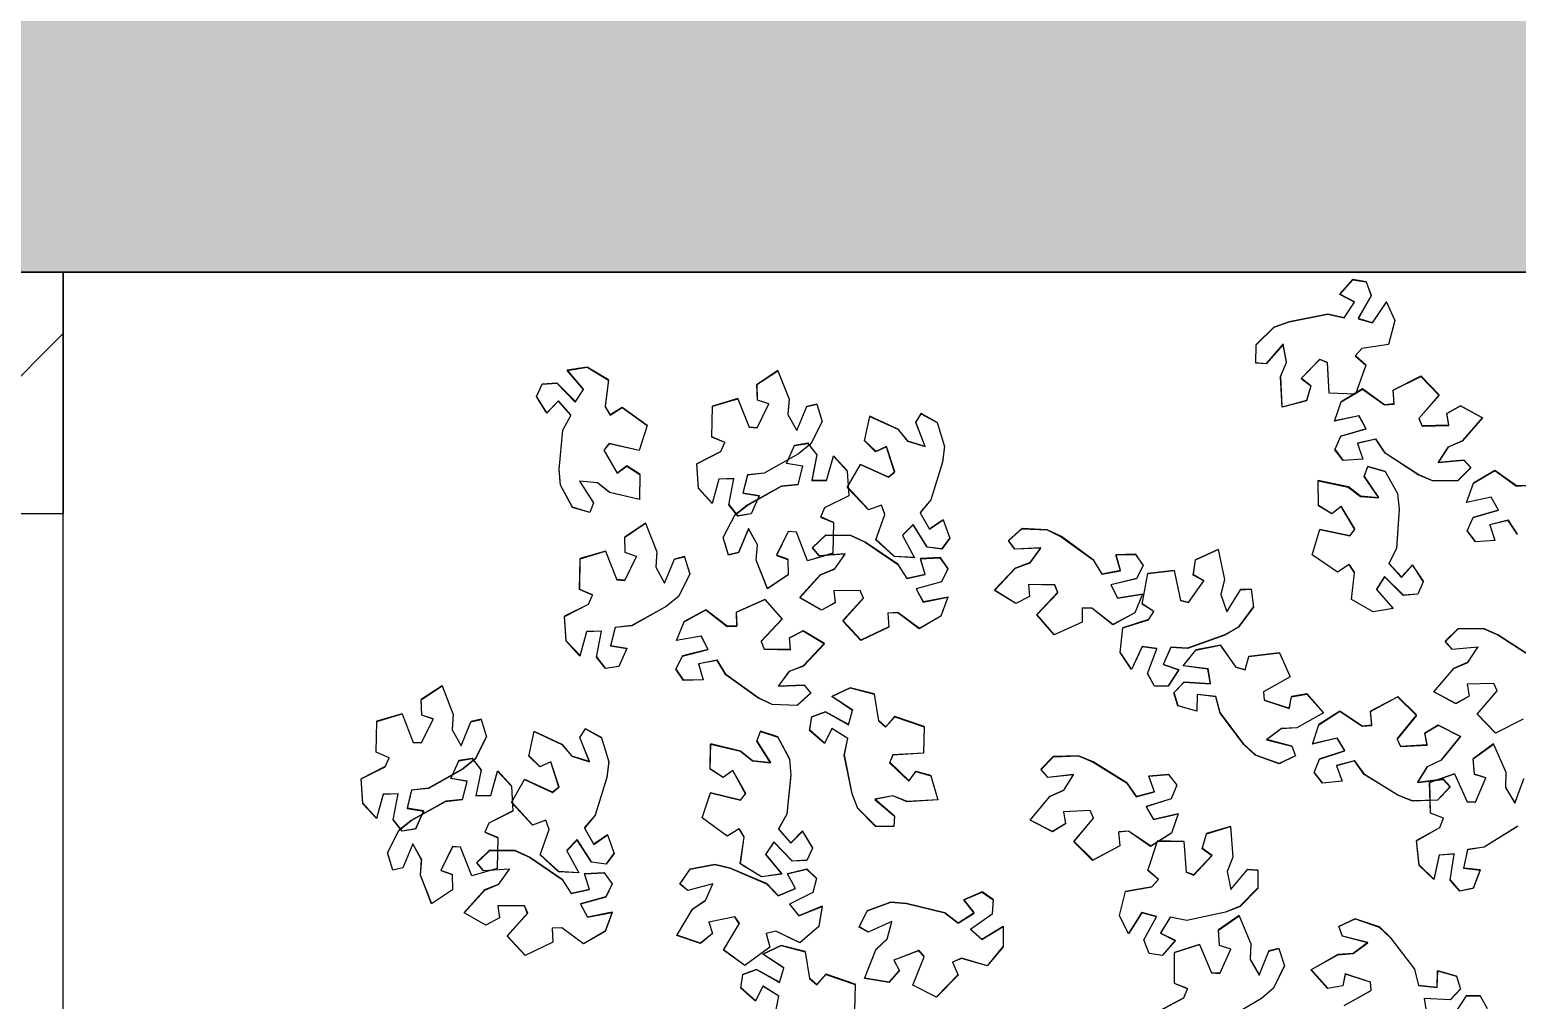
# Model space of a CAD drawing. Header units: centimetres. Extents: x -3096 to 17897, y -3131 to 15798.
# Drawn here: x 12919.2 to 13103.7, y 4428 to 4548.4 of the extents above; entities that cross this region are included whole.
import ezdxf

# ---------------------------------------------------------------- set-up
doc = ezdxf.new("R2010")
doc.units = ezdxf.units.CM
doc.layers.add('A-ANNO SYMB', color=3, linetype='Continuous', lineweight=13)
doc.layers.add('alberi', color=74, linetype='Continuous')

msp = doc.modelspace()

# ---------------------------------------------------------------- hatches: boundary and pattern name
at = {"transparency": 33554508}
h = msp.add_hatch(dxfattribs=at)
h.set_pattern_fill('GOST_WOOD', color=256, scale=2.9)
h.set_pattern_definition([(90, (10118.907, 0), (17.4, -1e-15), [29, -5.8]), (90, (10124.707, -5.8), (17.4, -1e-15), [17.4, -4.35, 8.7, -4.35]), (90, (10130.507, -14.5), (17.4, -1e-15), [29, -5.8])])
h.paths.add_polyline_path([(12123.33, 4578.3), (12123.33, 4518.3), (12561.21, 4518.3), (12561.21, 4578.3)])
h.paths.add_polyline_path([(12561.21, 4578.3), (12561.21, 4518.3), (12973.33, 4518.3), (13023.33, 4518.3), (13123.33, 4518.3), (13273.33, 4518.3), (13353.33, 4518.3), (13353.33, 4578.3)])
h.paths.add_polyline_path([(13603.41, 4518.3), (13603.41, 4578.3), (13453.33, 4578.3), (13453.33, 4518.3)])
h.paths.add_polyline_path([(14123.33, 4518.3), (14123.33, 4578.3), (13603.41, 4578.3), (13603.41, 4518.3)])
h = msp.add_hatch(dxfattribs=at)
h.set_pattern_fill('ANSI31', color=256, scale=5)
h.set_pattern_definition([(45, (10118.907, 0), (-11.22532, 11.22532), [])])
h.paths.add_polyline_path([(12923.33, 4518.3), (12893.33, 4518.3), (12893.33, 4488.3), (12923.33, 4488.3)])
h.paths.add_polyline_path([(12923.33, 4143.3), (12893.33, 4143.3), (12893.33, 4113.3), (12923.33, 4113.3)])
h.paths.add_polyline_path([(13303.33, 4143.3), (13273.33, 4143.3), (13273.33, 4113.3), (13303.33, 4113.3)])

# ---------------------------------------------------------------- linework, layer by layer
for p, q in [((12123.33, 4518.3), (14123.33, 4518.3)), ((12973.33, 4518.3), (12473.33, 4518.3)), ((13123.33, 4518.3), (12623.33, 4518.3)), ((13023.33, 4518.3), (12923.33, 4518.3)), ((12923.33, 4518.3), (12923.33, 4488.3)), ((13123.33, 4518.3), (13023.33, 4518.3)), ((12923.33, 4488.3), (12893.33, 4488.3))]:
    msp.add_line(p, q)
msp.add_lwpolyline([(13273.33, 4143.3), (13273.33, 4143.3), (12923.33, 4143.3), (12923.33, 4518.3)])
at = {"layer": 'A-ANNO SYMB'}
for points in [[(13071.32, 4509.32), (13073.55, 4511.51), (13075.39, 4512.19), (13080.19, 4513.12), (13082.23, 4512.67), (13083.49, 4514.63), (13081.67, 4515.59), (13083.3, 4517.4), (13084.96, 4517.12), (13085.59, 4515.42), (13085.59, 4515.42), (13083.97, 4512.57), (13085.74, 4512.05), (13087.48, 4514.63), (13088.52, 4512.34), (13087.73, 4509.36), (13084.43, 4508.87), (13083.61, 4507.97), (13084.91, 4506.81), (13084.91, 4506.81), (13083.63, 4503.2), (13080.36, 4503.31), (13080.16, 4507.12), (13079.21, 4507.51), (13076.91, 4505.15), (13078.09, 4504.25), (13077.54, 4502.41), (13074.54, 4501.59), (13074.35, 4505.39), (13075.08, 4507.15), (13074.67, 4509.39), (13072.56, 4506.95), (13071.28, 4507.07)], [(12986.5, 4489.18), (12985.02, 4491.92), (12984.86, 4493.88), (12985.3, 4498.74), (12986.29, 4500.59), (12984.75, 4502.33), (12983.33, 4500.85), (12982.04, 4502.91), (12982.76, 4504.44), (12984.57, 4504.56), (12984.57, 4504.56), (12986.86, 4502.23), (12987.85, 4503.79), (12985.84, 4506.17), (12988.33, 4506.54), (12990.98, 4504.96), (12990.55, 4501.65), (12991.19, 4500.62), (12992.66, 4501.55), (12992.66, 4501.55), (12995.78, 4499.33), (12994.77, 4496.21), (12991.05, 4497.06), (12990.42, 4496.26), (12992.05, 4493.4), (12993.24, 4494.29), (12994.86, 4493.26), (12994.83, 4490.15), (12991.12, 4491), (12989.62, 4492.19), (12987.36, 4492.41), (12989.12, 4489.71), (12988.66, 4488.51)], [(13017.48, 4499.81), (13016.06, 4497.03), (13014.54, 4495.8), (13010.28, 4493.4), (13008.2, 4493.18), (13007.63, 4490.92), (13009.66, 4490.59), (13008.68, 4488.36), (13007.02, 4488.09), (13005.89, 4489.51), (13005.89, 4489.51), (13006.52, 4492.72), (13004.67, 4492.66), (13003.84, 4489.65), (13002.13, 4491.49), (13001.93, 4494.57), (13004.91, 4496.09), (13005.4, 4497.2), (13003.8, 4497.89), (13003.8, 4497.89), (13003.87, 4501.72), (13007.01, 4502.64), (13008.4, 4499.1), (13009.43, 4499.03), (13010.86, 4501.99), (13009.46, 4502.47), (13009.39, 4504.39), (13011.97, 4506.13), (13013.37, 4502.58), (13013.23, 4500.68), (13014.33, 4498.69), (13015.56, 4501.67), (13016.81, 4501.96)], [(13096.32, 4492.46), (13093.2, 4492.44), (13091.4, 4493.22), (13087.31, 4495.9), (13086.15, 4497.63), (13083.88, 4497.1), (13084.52, 4495.14), (13082.09, 4494.98), (13081.09, 4496.33), (13081.83, 4497.99), (13081.83, 4497.99), (13084.96, 4498.91), (13084.06, 4500.52), (13081.01, 4499.87), (13081.85, 4502.24), (13084.49, 4503.84), (13087.21, 4501.89), (13088.42, 4501.98), (13088.29, 4503.71), (13088.29, 4503.71), (13091.72, 4505.42), (13093.99, 4503.06), (13091.5, 4500.19), (13091.9, 4499.25), (13095.2, 4499.34), (13094.97, 4500.81), (13096.65, 4501.76), (13099.38, 4500.27), (13096.88, 4497.4), (13095.12, 4496.63), (13093.87, 4494.74), (13097.07, 4495.03), (13097.92, 4494.05)], [(13031.75, 4499.7), (13032.64, 4496.71), (13032.4, 4494.76), (13030.98, 4490.09), (13029.64, 4488.48), (13030.79, 4486.46), (13032.48, 4487.62), (13033.32, 4485.34), (13032.31, 4484), (13030.51, 4484.24), (13030.51, 4484.24), (13028.74, 4486.99), (13027.45, 4485.67), (13028.93, 4482.93), (13026.42, 4483.07), (13024.15, 4485.15), (13025.25, 4488.31), (13024.83, 4489.45), (13023.2, 4488.84), (13023.2, 4488.84), (13020.6, 4491.65), (13022.22, 4494.49), (13025.68, 4492.9), (13026.47, 4493.56), (13025.46, 4496.69), (13024.11, 4496.07), (13022.73, 4497.41), (13023.4, 4500.45), (13026.85, 4498.85), (13028.08, 4497.38), (13030.25, 4496.71), (13029.07, 4499.71), (13029.77, 4500.79)], [(13005.2, 4485.41), (13006.63, 4488.18), (13008.16, 4489.41), (13012.43, 4491.79), (13014.5, 4492.01), (13015.08, 4494.27), (13013.05, 4494.61), (13014.04, 4496.84), (13015.7, 4497.1), (13016.83, 4495.67), (13016.83, 4495.67), (13016.18, 4492.47), (13018.03, 4492.52), (13018.87, 4495.52), (13020.58, 4493.67), (13020.76, 4490.6), (13017.78, 4489.09), (13017.29, 4487.98), (13018.88, 4487.29), (13018.88, 4487.29), (13018.8, 4483.46), (13015.66, 4482.54), (13014.28, 4486.09), (13013.26, 4486.16), (13011.81, 4483.21), (13013.21, 4482.72), (13013.27, 4480.8), (13010.68, 4479.08), (13009.3, 4482.62), (13009.44, 4484.53), (13008.35, 4486.52), (13007.11, 4483.55), (13005.86, 4483.26)], [(13087.32, 4493.6), (13088.85, 4490.88), (13089.05, 4488.93), (13088.7, 4484.06), (13087.75, 4482.2), (13089.32, 4480.48), (13090.71, 4481.99), (13092.04, 4479.95), (13091.35, 4478.41), (13089.54, 4478.25), (13089.54, 4478.25), (13087.21, 4480.55), (13086.24, 4478.97), (13088.3, 4476.62), (13085.81, 4476.2), (13083.14, 4477.73), (13083.51, 4481.06), (13082.85, 4482.08), (13081.4, 4481.12), (13081.4, 4481.12), (13078.24, 4483.28), (13079.19, 4486.41), (13082.92, 4485.63), (13083.54, 4486.44), (13081.85, 4489.27), (13080.68, 4488.37), (13079.04, 4489.37), (13079.01, 4492.48), (13082.74, 4491.69), (13084.26, 4490.53), (13086.52, 4490.35), (13084.71, 4493.02), (13085.15, 4494.23)], [(13001.08, 4480.89), (12999.65, 4478.12), (12998.13, 4476.88), (12993.87, 4474.49), (12991.79, 4474.26), (12991.22, 4472), (12993.25, 4471.67), (12992.28, 4469.44), (12990.61, 4469.18), (12989.48, 4470.6), (12989.48, 4470.6), (12990.12, 4473.8), (12988.27, 4473.74), (12987.44, 4470.74), (12985.72, 4472.58), (12985.53, 4475.66), (12988.51, 4477.17), (12988.99, 4478.29), (12987.4, 4478.97), (12987.4, 4478.97), (12987.46, 4482.8), (12990.6, 4483.73), (12992, 4480.19), (12993.02, 4480.12), (12994.46, 4483.08), (12993.05, 4483.56), (12992.99, 4485.48), (12995.57, 4487.21), (12996.96, 4483.67), (12996.83, 4481.76), (12997.92, 4479.77), (12999.15, 4482.75), (13000.41, 4483.05)], [(13017.91, 4485.71), (13021.03, 4485.67), (13022.81, 4484.86), (13026.86, 4482.11), (13027.99, 4480.35), (13030.26, 4480.84), (13029.65, 4482.81), (13032.09, 4482.93), (13033.07, 4481.56), (13032.3, 4479.92), (13032.3, 4479.92), (13029.14, 4479.05), (13030.02, 4477.42), (13033.08, 4478.02), (13032.2, 4475.66), (13029.53, 4474.12), (13026.84, 4476.11), (13025.63, 4476.05), (13025.73, 4474.32), (13025.73, 4474.32), (13022.27, 4472.67), (13020.04, 4475.07), (13022.59, 4477.9), (13022.2, 4478.84), (13018.91, 4478.81), (13019.1, 4477.34), (13017.41, 4476.42), (13014.71, 4477.96), (13017.26, 4480.79), (13019.03, 4481.52), (13020.32, 4483.38), (13017.11, 4483.16), (13016.28, 4484.15)], [(13042.26, 4486.52), (13045.38, 4486.39), (13047.14, 4485.53), (13051.1, 4482.67), (13052.18, 4480.88), (13054.47, 4481.31), (13053.92, 4483.29), (13056.35, 4483.34), (13057.29, 4481.94), (13056.48, 4480.32), (13056.48, 4480.32), (13053.3, 4479.55), (13054.13, 4477.9), (13057.21, 4478.41), (13056.25, 4476.08), (13053.54, 4474.61), (13050.92, 4476.67), (13049.7, 4476.65), (13049.75, 4474.91), (13049.75, 4474.91), (13046.25, 4473.36), (13044.09, 4475.82), (13046.72, 4478.58), (13046.35, 4479.53), (13043.06, 4479.59), (13043.21, 4478.12), (13041.5, 4477.25), (13038.84, 4478.87), (13041.47, 4481.62), (13043.26, 4482.3), (13044.6, 4484.13), (13041.38, 4483.99), (13040.59, 4485.01)], [(13070.98, 4476.8), (13069.11, 4474.3), (13067.4, 4473.34), (13062.8, 4471.68), (13060.72, 4471.81), (13059.78, 4469.68), (13061.72, 4469.01), (13060.39, 4466.98), (13058.7, 4466.99), (13057.83, 4468.58), (13057.83, 4468.58), (13058.99, 4471.64), (13057.15, 4471.89), (13055.84, 4469.06), (13054.45, 4471.16), (13054.77, 4474.23), (13057.96, 4475.23), (13058.63, 4476.24), (13057.17, 4477.19), (13057.17, 4477.19), (13057.87, 4480.95), (13061.12, 4481.34), (13061.91, 4477.62), (13062.9, 4477.37), (13064.81, 4480.06), (13063.51, 4480.77), (13063.76, 4482.67), (13066.6, 4483.95), (13067.38, 4480.22), (13066.93, 4478.36), (13067.68, 4476.22), (13069.39, 4478.95), (13070.68, 4479.03)], [(13014.39, 4464.59), (13011.27, 4464.71), (13009.51, 4465.56), (13005.53, 4468.41), (13004.45, 4470.2), (13002.16, 4469.76), (13002.72, 4467.78), (13000.28, 4467.72), (12999.34, 4469.11), (13000.15, 4470.74), (13000.15, 4470.74), (13003.32, 4471.52), (13002.49, 4473.17), (12999.41, 4472.65), (13000.36, 4474.99), (13003.06, 4476.46), (13005.69, 4474.41), (13006.91, 4474.44), (13006.86, 4476.17), (13006.86, 4476.17), (13010.35, 4477.73), (13012.52, 4475.28), (13009.9, 4472.52), (13010.27, 4471.56), (13013.56, 4471.51), (13013.41, 4472.99), (13015.12, 4473.86), (13017.78, 4472.26), (13015.16, 4469.49), (13013.37, 4468.81), (13012.04, 4466.97), (13015.25, 4467.12), (13016.05, 4466.11)], [(13074.14, 4457.38), (13071.2, 4458.42), (13069.77, 4459.76), (13066.82, 4463.66), (13066.32, 4465.69), (13064.01, 4465.95), (13063.95, 4463.89), (13061.61, 4464.56), (13061.12, 4466.17), (13062.38, 4467.48), (13062.38, 4467.48), (13065.64, 4467.28), (13065.33, 4469.11), (13062.24, 4469.52), (13063.84, 4471.47), (13066.86, 4472.08), (13068.76, 4469.34), (13069.93, 4469), (13070.4, 4470.68), (13070.4, 4470.68), (13074.2, 4471.13), (13075.54, 4468.14), (13072.22, 4466.28), (13072.29, 4465.26), (13075.42, 4464.23), (13075.7, 4465.69), (13077.6, 4466.02), (13079.66, 4463.69), (13076.34, 4461.83), (13074.43, 4461.71), (13072.61, 4460.35), (13075.72, 4459.54), (13076.19, 4458.33)], [(12975.84, 4460.72), (12974.42, 4457.95), (12972.89, 4456.71), (12968.63, 4454.32), (12966.55, 4454.09), (12965.98, 4451.83), (12968.01, 4451.5), (12967.04, 4449.27), (12965.37, 4449), (12964.24, 4450.42), (12964.24, 4450.42), (12964.88, 4453.63), (12963.03, 4453.57), (12962.2, 4450.56), (12960.48, 4452.41), (12960.29, 4455.49), (12963.27, 4457), (12963.75, 4458.11), (12962.16, 4458.8), (12962.16, 4458.8), (12962.22, 4462.63), (12965.36, 4463.56), (12966.76, 4460.01), (12967.78, 4459.94), (12969.22, 4462.91), (12967.82, 4463.39), (12967.75, 4465.31), (12970.33, 4467.04), (12971.72, 4463.5), (12971.59, 4461.59), (12972.68, 4459.6), (12973.92, 4462.58), (12975.17, 4462.87)], [(13024.09, 4449.6), (13021.9, 4451.81), (13021.19, 4453.64), (13020.23, 4458.44), (13020.66, 4460.48), (13018.69, 4461.73), (13017.75, 4459.9), (13015.93, 4461.51), (13016.19, 4463.18), (13017.89, 4463.81), (13017.89, 4463.81), (13020.74, 4462.22), (13021.26, 4464), (13018.65, 4465.71), (13020.94, 4466.78), (13023.92, 4466.01), (13024.44, 4462.71), (13025.35, 4461.9), (13026.5, 4463.21), (13026.5, 4463.21), (13030.12, 4461.96), (13030.03, 4458.69), (13026.23, 4458.45), (13025.85, 4457.51), (13028.22, 4455.22), (13029.11, 4456.41), (13030.96, 4455.88), (13031.81, 4452.89), (13028.01, 4452.66), (13026.23, 4453.38), (13024, 4452.95), (13026.46, 4450.86), (13026.35, 4449.57)], [(13093.82, 4452.84), (13090.7, 4452.74), (13088.88, 4453.47), (13084.72, 4456.02), (13083.51, 4457.73), (13081.26, 4457.13), (13081.96, 4455.19), (13079.53, 4454.96), (13078.49, 4456.28), (13079.18, 4457.96), (13079.18, 4457.96), (13082.29, 4458.97), (13081.34, 4460.55), (13078.31, 4459.81), (13079.08, 4462.21), (13081.68, 4463.88), (13084.45, 4462.01), (13085.66, 4462.13), (13085.48, 4463.86), (13085.48, 4463.86), (13088.86, 4465.67), (13091.2, 4463.38), (13088.78, 4460.43), (13089.22, 4459.5), (13092.51, 4459.69), (13092.24, 4461.15), (13093.89, 4462.15), (13096.66, 4460.73), (13094.24, 4457.79), (13092.51, 4456.98), (13091.31, 4455.05), (13094.51, 4455.43), (13095.38, 4454.48)], [(12990.1, 4460.61), (12991, 4457.62), (12990.75, 4455.68), (12989.34, 4451), (12987.99, 4449.4), (12989.14, 4447.37), (12990.84, 4448.54), (12991.68, 4446.25), (12990.66, 4444.91), (12988.86, 4445.15), (12988.86, 4445.15), (12987.1, 4447.91), (12985.81, 4446.58), (12987.29, 4443.84), (12984.78, 4443.98), (12982.5, 4446.07), (12983.61, 4449.22), (12983.19, 4450.36), (12981.56, 4449.76), (12981.56, 4449.76), (12978.96, 4452.56), (12980.58, 4455.41), (12984.04, 4453.82), (12984.83, 4454.47), (12983.81, 4457.6), (12982.47, 4456.98), (12981.09, 4458.32), (12981.75, 4461.36), (12985.21, 4459.76), (12986.44, 4458.3), (12988.6, 4457.62), (12987.43, 4460.62), (12988.13, 4461.7)], [(13011.99, 4460.69), (13013.44, 4457.93), (13013.57, 4455.97), (13013.08, 4451.11), (13012.07, 4449.28), (13013.59, 4447.51), (13015.03, 4448.98), (13016.3, 4446.9), (13015.56, 4445.39), (13013.75, 4445.28), (13013.75, 4445.28), (13011.49, 4447.64), (13010.47, 4446.1), (13012.45, 4443.69), (13009.96, 4443.35), (13007.33, 4444.96), (13007.8, 4448.26), (13007.17, 4449.3), (13005.69, 4448.39), (13005.69, 4448.39), (13002.6, 4450.65), (13003.64, 4453.75), (13007.35, 4452.86), (13007.99, 4453.65), (13006.39, 4456.53), (13005.19, 4455.66), (13003.58, 4456.71), (13003.65, 4459.82), (13007.35, 4458.92), (13008.83, 4457.71), (13011.09, 4457.46), (13009.36, 4460.18), (13009.84, 4461.38)], [(12963.55, 4446.33), (12964.99, 4449.1), (12966.51, 4450.33), (12970.78, 4452.71), (12972.86, 4452.93), (12973.44, 4455.18), (12971.41, 4455.52), (12972.39, 4457.75), (12974.06, 4458.01), (12975.18, 4456.59), (12975.18, 4456.59), (12974.54, 4453.38), (12976.39, 4453.43), (12977.23, 4456.44), (12978.94, 4454.59), (12979.12, 4451.51), (12976.14, 4450), (12975.65, 4448.89), (12977.24, 4448.2), (12977.24, 4448.2), (12977.16, 4444.37), (12974.02, 4443.45), (12972.63, 4447), (12971.61, 4447.08), (12970.17, 4444.12), (12971.57, 4443.63), (12971.63, 4441.71), (12969.04, 4439.99), (12967.66, 4443.54), (12967.8, 4445.44), (12966.71, 4447.44), (12965.47, 4444.46), (12964.21, 4444.17)], [(13046.16, 4458.25), (13049.28, 4458.33), (13051.09, 4457.59), (13055.24, 4455), (13056.44, 4453.29), (13058.69, 4453.87), (13058.01, 4455.81), (13060.43, 4456.03), (13061.46, 4454.7), (13060.76, 4453.02), (13060.76, 4453.02), (13057.64, 4452.04), (13058.58, 4450.45), (13061.62, 4451.16), (13060.83, 4448.77), (13058.22, 4447.12), (13055.46, 4449.01), (13054.25, 4448.9), (13054.41, 4447.17), (13054.41, 4447.17), (13051.03, 4445.39), (13048.7, 4447.7), (13051.14, 4450.62), (13050.71, 4451.55), (13047.42, 4451.39), (13047.68, 4449.93), (13046.02, 4448.95), (13043.26, 4450.38), (13045.7, 4453.3), (13047.44, 4454.1), (13048.66, 4456.02), (13045.46, 4455.67), (13044.59, 4456.63)], [(13071.5, 4441.91), (13069.31, 4439.68), (13067.49, 4438.95), (13062.71, 4437.93), (13060.66, 4438.34), (13059.44, 4436.35), (13061.28, 4435.43), (13059.69, 4433.59), (13058.02, 4433.83), (13057.37, 4435.52), (13057.37, 4435.52), (13058.92, 4438.4), (13057.14, 4438.89), (13055.46, 4436.26), (13054.36, 4438.53), (13055.09, 4441.53), (13058.39, 4442.09), (13059.18, 4443.01), (13057.86, 4444.14), (13057.86, 4444.14), (13059.06, 4447.78), (13062.34, 4447.73), (13062.62, 4443.93), (13063.57, 4443.56), (13065.83, 4445.96), (13064.63, 4446.84), (13065.13, 4448.69), (13068.12, 4449.58), (13068.39, 4445.78), (13067.7, 4444), (13068.15, 4441.78), (13070.21, 4444.25), (13071.5, 4444.16)], [(12976.27, 4446.62), (12979.39, 4446.58), (12981.17, 4445.77), (12985.21, 4443.02), (12986.34, 4441.26), (12988.62, 4441.76), (12988.01, 4443.72), (12990.44, 4443.84), (12991.42, 4442.47), (12990.65, 4440.83), (12990.65, 4440.83), (12987.5, 4439.97), (12988.38, 4438.34), (12991.44, 4438.94), (12990.55, 4436.58), (12987.88, 4435.03), (12985.2, 4437.02), (12983.99, 4436.96), (12984.08, 4435.23), (12984.08, 4435.23), (12980.63, 4433.58), (12978.4, 4435.98), (12980.95, 4438.81), (12980.55, 4439.75), (12977.26, 4439.72), (12977.46, 4438.25), (12975.77, 4437.33), (12973.07, 4438.87), (12975.62, 4441.7), (12977.38, 4442.43), (12978.68, 4444.3), (12975.46, 4444.07), (12974.64, 4445.06)], [(13001.1, 4444.3), (13004.17, 4444.86), (13006.08, 4444.41), (13010.57, 4442.49), (13012.02, 4440.98), (13014.16, 4441.9), (13013.18, 4443.71), (13015.55, 4444.3), (13016.77, 4443.14), (13016.33, 4441.38), (13016.33, 4441.38), (13013.4, 4439.93), (13014.58, 4438.5), (13017.47, 4439.68), (13017.05, 4437.19), (13014.73, 4435.16), (13011.71, 4436.6), (13010.53, 4436.31), (13010.96, 4434.62), (13010.96, 4434.62), (13007.89, 4432.34), (13005.24, 4434.27), (13007.2, 4437.53), (13006.63, 4438.39), (13003.41, 4437.72), (13003.88, 4436.31), (13002.4, 4435.09), (12999.45, 4436.08), (13001.41, 4439.34), (13003, 4440.4), (13003.91, 4442.48), (13000.8, 4441.64), (12999.8, 4442.46)], [(13023.05, 4439.13), (13025.98, 4440.18), (13027.94, 4440.04), (13032.68, 4438.86), (13034.35, 4437.6), (13036.32, 4438.86), (13035.06, 4440.49), (13037.3, 4441.45), (13038.7, 4440.5), (13038.55, 4438.69), (13038.55, 4438.69), (13035.89, 4436.79), (13037.28, 4435.57), (13039.94, 4437.19), (13039.93, 4434.67), (13037.96, 4432.29), (13034.75, 4433.23), (13033.63, 4432.75), (13034.33, 4431.16), (13034.33, 4431.16), (13031.66, 4428.42), (13028.73, 4429.89), (13030.14, 4433.43), (13029.45, 4434.18), (13026.37, 4433.01), (13027.06, 4431.7), (13025.8, 4430.25), (13022.73, 4430.76), (13024.14, 4434.29), (13025.55, 4435.59), (13026.11, 4437.79), (13023.17, 4436.46), (13022.06, 4437.11)]]:
    msp.add_lwpolyline(points, close=True, dxfattribs=at)
for points in [[(13103.71, 4485.81), (13102.55, 4487.55), (13100.28, 4487.01), (13100.93, 4485.06), (13098.5, 4484.89), (13097.49, 4486.24), (13098.23, 4487.9), (13098.23, 4487.9), (13101.37, 4488.82), (13100.46, 4490.43), (13097.41, 4489.78), (13098.25, 4492.15), (13100.89, 4493.75), (13103.61, 4491.81), (13104.83, 4491.89)], [(13104.42, 4462.89), (13101, 4461.16), (13098.72, 4463.51), (13101.21, 4466.4), (13100.79, 4467.33), (13097.5, 4467.23), (13097.73, 4465.76), (13096.06, 4464.81), (13093.32, 4466.29), (13095.81, 4469.17), (13097.57, 4469.94), (13098.82, 4471.83), (13095.61, 4471.54), (13094.76, 4472.51), (13096.36, 4474.1), (13099.48, 4474.13), (13101.28, 4473.36), (13105.38, 4470.7)], [(13103.74, 4449.6), (13099.59, 4447.02), (13097.52, 4446.71), (13097.05, 4444.42), (13099.09, 4444.18), (13098.21, 4441.91), (13096.56, 4441.57), (13095.37, 4442.94), (13095.37, 4442.94), (13095.87, 4446.17), (13094.02, 4446.03), (13093.32, 4443), (13091.53, 4444.76), (13091.2, 4447.83), (13094.11, 4449.47), (13094.55, 4450.6), (13092.93, 4451.22), (13092.93, 4451.22), (13092.83, 4455.05), (13095.92, 4456.11), (13097.47, 4452.63), (13098.49, 4452.61), (13099.8, 4455.63), (13098.38, 4456.05), (13098.23, 4457.96), (13100.73, 4459.81), (13102.28, 4456.33), (13102.23, 4454.42), (13103.41, 4452.48), (13104.51, 4455.5)], [(13059.39, 4426.76), (13062.34, 4428.34), (13062.8, 4429.46), (13061.19, 4430.12), (13061.19, 4430.12), (13061.17, 4433.95), (13064.29, 4434.94), (13065.77, 4431.43), (13066.79, 4431.38), (13068.16, 4434.37), (13066.75, 4434.82), (13066.64, 4436.74), (13069.19, 4438.53), (13070.65, 4435.01), (13070.56, 4433.11), (13071.7, 4431.14), (13072.86, 4434.14), (13074.11, 4434.46), (13074.83, 4432.33), (13073.46, 4429.52), (13071.97, 4428.26), (13067.76, 4425.77)], [(13082.24, 4427.37), (13085.56, 4429.25), (13085.49, 4430.27), (13082.35, 4431.28), (13082.07, 4429.82), (13080.18, 4429.49), (13078.11, 4431.81), (13081.42, 4433.68), (13083.33, 4433.81), (13085.15, 4435.17), (13082.03, 4435.98), (13081.56, 4437.18), (13083.6, 4438.14), (13086.55, 4437.11), (13087.98, 4435.78), (13090.94, 4431.89), (13091.45, 4429.86), (13093.77, 4429.61), (13093.82, 4431.66), (13096.16, 4431.01), (13096.66, 4429.4), (13095.41, 4428.08), (13095.41, 4428.08), (13092.14, 4428.26), (13092.46, 4426.44)], [(13011.68, 4426.48), (13012.11, 4428.52), (13010.14, 4429.77), (13009.2, 4427.94), (13007.38, 4429.56), (13007.64, 4431.22), (13009.34, 4431.85), (13009.34, 4431.85), (13012.19, 4430.26), (13012.71, 4432.04), (13010.11, 4433.75), (13012.39, 4434.82), (13015.38, 4434.05), (13015.9, 4430.75), (13016.8, 4429.94), (13017.95, 4431.25), (13017.95, 4431.25), (13021.57, 4430), (13021.48, 4426.73)], [(13096.06, 4426.55), (13097.39, 4428.59), (13099.07, 4428.58), (13099.96, 4427)]]:
    msp.add_lwpolyline(points, dxfattribs=at)
at = {"layer": 'alberi'}
for points in [[(13071.32, 4509.27), (13073.55, 4511.45), (13075.38, 4512.14), (13080.18, 4513.06), (13082.23, 4512.62), (13083.48, 4514.58), (13081.66, 4515.53), (13083.3, 4517.34), (13084.96, 4517.07), (13085.58, 4515.36), (13085.58, 4515.36), (13083.96, 4512.52), (13085.73, 4511.99), (13087.47, 4514.58), (13088.52, 4512.29), (13087.73, 4509.31), (13084.42, 4508.81), (13083.6, 4507.91), (13084.9, 4506.75), (13084.9, 4506.75), (13083.63, 4503.14), (13080.35, 4503.26), (13080.15, 4507.06), (13079.21, 4507.45), (13076.9, 4505.1), (13078.08, 4504.2), (13077.54, 4502.35), (13074.54, 4501.53), (13074.34, 4505.33), (13075.07, 4507.1), (13074.66, 4509.33), (13072.55, 4506.9), (13071.27, 4507.02)], [(12986.5, 4489.12), (12985.01, 4491.87), (12984.86, 4493.82), (12985.29, 4498.69), (12986.28, 4500.53), (12984.74, 4502.28), (12983.32, 4500.79), (12982.03, 4502.86), (12982.75, 4504.38), (12984.56, 4504.51), (12984.56, 4504.51), (12986.85, 4502.17), (12987.85, 4503.73), (12985.83, 4506.11), (12988.33, 4506.49), (12990.97, 4504.91), (12990.54, 4501.59), (12991.18, 4500.56), (12992.65, 4501.49), (12992.65, 4501.49), (12995.77, 4499.27), (12994.76, 4496.16), (12991.05, 4497.01), (12990.41, 4496.21), (12992.04, 4493.35), (12993.23, 4494.23), (12994.86, 4493.2), (12994.82, 4490.09), (12991.11, 4490.95), (12989.62, 4492.14), (12987.36, 4492.36), (12989.12, 4489.66), (12988.65, 4488.46)], [(13017.48, 4499.75), (13016.05, 4496.98), (13014.53, 4495.74), (13010.27, 4493.35), (13008.19, 4493.12), (13007.62, 4490.86), (13009.65, 4490.53), (13008.67, 4488.3), (13007.01, 4488.03), (13005.88, 4489.45), (13005.88, 4489.45), (13006.51, 4492.66), (13004.66, 4492.6), (13003.84, 4489.6), (13002.12, 4491.44), (13001.92, 4494.52), (13004.9, 4496.03), (13005.39, 4497.15), (13003.8, 4497.83), (13003.8, 4497.83), (13003.86, 4501.66), (13007, 4502.59), (13008.4, 4499.05), (13009.42, 4498.97), (13010.86, 4501.94), (13009.45, 4502.42), (13009.38, 4504.34), (13011.97, 4506.07), (13013.36, 4502.53), (13013.23, 4500.62), (13014.32, 4498.63), (13015.55, 4501.61), (13016.81, 4501.9)], [(13096.31, 4492.41), (13093.19, 4492.39), (13091.39, 4493.17), (13087.3, 4495.84), (13086.14, 4497.58), (13083.87, 4497.04), (13084.52, 4495.09), (13082.09, 4494.92), (13081.08, 4496.27), (13081.82, 4497.93), (13081.82, 4497.93), (13084.96, 4498.85), (13084.05, 4500.47), (13081, 4499.81), (13081.84, 4502.19), (13084.48, 4503.78), (13087.2, 4501.84), (13088.41, 4501.92), (13088.29, 4503.65), (13088.29, 4503.65), (13091.71, 4505.36), (13093.99, 4503.01), (13091.49, 4500.13), (13091.9, 4499.19), (13095.19, 4499.29), (13094.97, 4500.75), (13096.64, 4501.7), (13099.37, 4500.21), (13096.87, 4497.34), (13095.12, 4496.58), (13093.86, 4494.69), (13097.07, 4494.97), (13097.91, 4494)], [(13031.74, 4499.64), (13032.63, 4496.65), (13032.39, 4494.71), (13030.97, 4490.03), (13029.63, 4488.43), (13030.78, 4486.4), (13032.47, 4487.57), (13033.31, 4485.28), (13032.3, 4483.94), (13030.5, 4484.18), (13030.5, 4484.18), (13028.74, 4486.94), (13027.44, 4485.61), (13028.93, 4482.87), (13026.41, 4483.01), (13024.14, 4485.1), (13025.24, 4488.25), (13024.82, 4489.4), (13023.2, 4488.79), (13023.2, 4488.79), (13020.59, 4491.6), (13022.22, 4494.44), (13025.68, 4492.85), (13026.46, 4493.5), (13025.45, 4496.64), (13024.1, 4496.01), (13022.72, 4497.35), (13023.39, 4500.39), (13026.85, 4498.8), (13028.07, 4497.33), (13030.24, 4496.65), (13029.07, 4499.65), (13029.77, 4500.73)], [(13005.19, 4485.36), (13006.62, 4488.13), (13008.15, 4489.36), (13012.42, 4491.74), (13014.5, 4491.96), (13015.08, 4494.22), (13013.05, 4494.55), (13014.03, 4496.78), (13015.69, 4497.04), (13016.82, 4495.62), (13016.82, 4495.62), (13016.17, 4492.41), (13018.02, 4492.46), (13018.86, 4495.47), (13020.57, 4493.62), (13020.76, 4490.54), (13017.77, 4489.04), (13017.28, 4487.92), (13018.88, 4487.23), (13018.88, 4487.23), (13018.8, 4483.4), (13015.65, 4482.49), (13014.27, 4486.03), (13013.25, 4486.11), (13011.8, 4483.15), (13013.2, 4482.67), (13013.27, 4480.74), (13010.68, 4479.02), (13009.3, 4482.57), (13009.44, 4484.48), (13008.35, 4486.47), (13007.11, 4483.49), (13005.85, 4483.2)], [(13087.31, 4493.55), (13088.85, 4490.83), (13089.04, 4488.88), (13088.7, 4484), (13087.74, 4482.14), (13089.31, 4480.42), (13090.71, 4481.94), (13092.03, 4479.89), (13091.34, 4478.36), (13089.53, 4478.2), (13089.53, 4478.2), (13087.2, 4480.49), (13086.24, 4478.91), (13088.29, 4476.57), (13085.81, 4476.15), (13083.13, 4477.68), (13083.5, 4481), (13082.84, 4482.02), (13081.39, 4481.07), (13081.39, 4481.07), (13078.23, 4483.23), (13079.18, 4486.36), (13082.91, 4485.58), (13083.53, 4486.39), (13081.85, 4489.22), (13080.67, 4488.31), (13079.03, 4489.31), (13079.01, 4492.42), (13082.73, 4491.64), (13084.25, 4490.47), (13086.51, 4490.29), (13084.7, 4492.96), (13085.15, 4494.17)], [(13001.07, 4480.84), (12999.65, 4478.06), (12998.12, 4476.83), (12993.86, 4474.43), (12991.79, 4474.21), (12991.21, 4471.95), (12993.24, 4471.62), (12992.27, 4469.39), (12990.61, 4469.12), (12989.48, 4470.54), (12989.48, 4470.54), (12990.11, 4473.75), (12988.26, 4473.69), (12987.43, 4470.68), (12985.71, 4472.53), (12985.52, 4475.6), (12988.5, 4477.12), (12988.99, 4478.23), (12987.39, 4478.92), (12987.39, 4478.92), (12987.46, 4482.75), (12990.6, 4483.68), (12991.99, 4480.13), (12993.01, 4480.06), (12994.45, 4483.02), (12993.05, 4483.51), (12992.98, 4485.43), (12995.56, 4487.16), (12996.95, 4483.61), (12996.82, 4481.71), (12997.92, 4479.72), (12999.15, 4482.7), (13000.4, 4482.99)], [(13017.91, 4485.65), (13021.02, 4485.62), (13022.81, 4484.8), (13026.85, 4482.05), (13027.98, 4480.29), (13030.26, 4480.79), (13029.65, 4482.75), (13032.08, 4482.87), (13033.06, 4481.5), (13032.29, 4479.86), (13032.29, 4479.86), (13029.14, 4479), (13030.01, 4477.37), (13033.07, 4477.97), (13032.19, 4475.61), (13029.52, 4474.06), (13026.84, 4476.05), (13025.62, 4476), (13025.72, 4474.26), (13025.72, 4474.26), (13022.26, 4472.61), (13020.03, 4475.01), (13022.58, 4477.84), (13022.19, 4478.79), (13018.9, 4478.75), (13019.09, 4477.28), (13017.4, 4476.36), (13014.7, 4477.91), (13017.25, 4480.73), (13019.02, 4481.46), (13020.31, 4483.33), (13017.1, 4483.1), (13016.28, 4484.09)], [(13042.25, 4486.46), (13045.37, 4486.34), (13047.13, 4485.47), (13051.09, 4482.61), (13052.17, 4480.82), (13054.46, 4481.25), (13053.91, 4483.23), (13056.34, 4483.29), (13057.28, 4481.89), (13056.47, 4480.27), (13056.47, 4480.27), (13053.29, 4479.5), (13054.12, 4477.84), (13057.2, 4478.35), (13056.25, 4476.02), (13053.54, 4474.55), (13050.91, 4476.62), (13049.7, 4476.59), (13049.74, 4474.86), (13049.74, 4474.86), (13046.24, 4473.31), (13044.08, 4475.77), (13046.71, 4478.52), (13046.34, 4479.48), (13043.05, 4479.54), (13043.2, 4478.06), (13041.49, 4477.19), (13038.83, 4478.81), (13041.46, 4481.56), (13043.25, 4482.24), (13044.6, 4484.07), (13041.38, 4483.94), (13040.58, 4484.95)], [(13070.97, 4476.74), (13069.1, 4474.24), (13067.4, 4473.28), (13062.8, 4471.63), (13060.71, 4471.75), (13059.77, 4469.62), (13061.71, 4468.96), (13060.38, 4466.92), (13058.7, 4466.93), (13057.82, 4468.52), (13057.82, 4468.52), (13058.98, 4471.58), (13057.15, 4471.83), (13055.83, 4469), (13054.44, 4471.11), (13054.76, 4474.18), (13057.95, 4475.17), (13058.62, 4476.19), (13057.16, 4477.13), (13057.16, 4477.13), (13057.86, 4480.9), (13061.12, 4481.29), (13061.9, 4477.56), (13062.9, 4477.32), (13064.81, 4480), (13063.5, 4480.71), (13063.76, 4482.62), (13066.59, 4483.89), (13067.38, 4480.17), (13066.93, 4478.31), (13067.67, 4476.16), (13069.38, 4478.9), (13070.67, 4478.98)], [(13014.38, 4464.54), (13011.26, 4464.65), (13009.5, 4465.51), (13005.53, 4468.35), (13004.44, 4470.14), (13002.15, 4469.7), (13002.71, 4467.72), (13000.28, 4467.66), (12999.33, 4469.06), (13000.14, 4470.68), (13000.14, 4470.68), (13003.32, 4471.47), (13002.48, 4473.12), (12999.41, 4472.59), (13000.35, 4474.93), (13003.05, 4476.41), (13005.69, 4474.35), (13006.9, 4474.38), (13006.85, 4476.12), (13006.85, 4476.12), (13010.35, 4477.68), (13012.52, 4475.23), (13009.9, 4472.46), (13010.26, 4471.51), (13013.56, 4471.46), (13013.4, 4472.93), (13015.11, 4473.81), (13017.77, 4472.2), (13015.15, 4469.44), (13013.37, 4468.75), (13012.03, 4466.92), (13015.25, 4467.06), (13016.05, 4466.05)], [(13074.14, 4457.32), (13071.19, 4458.36), (13069.77, 4459.7), (13066.82, 4463.6), (13066.31, 4465.63), (13064, 4465.89), (13063.94, 4463.84), (13061.6, 4464.5), (13061.11, 4466.11), (13062.37, 4467.43), (13062.37, 4467.43), (13065.63, 4467.23), (13065.32, 4469.06), (13062.23, 4469.47), (13063.83, 4471.42), (13066.85, 4472.03), (13068.76, 4469.28), (13069.92, 4468.95), (13070.39, 4470.62), (13070.39, 4470.62), (13074.19, 4471.07), (13075.54, 4468.09), (13072.21, 4466.22), (13072.28, 4465.2), (13075.41, 4464.18), (13075.7, 4465.63), (13077.59, 4465.96), (13079.65, 4463.63), (13076.33, 4461.78), (13074.42, 4461.65), (13072.6, 4460.3), (13075.72, 4459.48), (13076.18, 4458.28)], [(12975.83, 4460.67), (12974.41, 4457.89), (12972.89, 4456.66), (12968.63, 4454.26), (12966.55, 4454.03), (12965.98, 4451.78), (12968.01, 4451.44), (12967.03, 4449.21), (12965.37, 4448.95), (12964.24, 4450.37), (12964.24, 4450.37), (12964.87, 4453.58), (12963.02, 4453.52), (12962.19, 4450.51), (12960.48, 4452.35), (12960.28, 4455.43), (12963.26, 4456.95), (12963.75, 4458.06), (12962.15, 4458.75), (12962.15, 4458.75), (12962.22, 4462.57), (12965.36, 4463.5), (12966.75, 4459.96), (12967.78, 4459.89), (12969.21, 4462.85), (12967.81, 4463.33), (12967.74, 4465.25), (12970.32, 4466.98), (12971.72, 4463.44), (12971.58, 4461.53), (12972.68, 4459.54), (12973.91, 4462.52), (12975.16, 4462.82)], [(13024.09, 4449.55), (13021.89, 4451.76), (13021.19, 4453.59), (13020.22, 4458.38), (13020.65, 4460.43), (13018.68, 4461.67), (13017.74, 4459.84), (13015.92, 4461.46), (13016.18, 4463.12), (13017.88, 4463.76), (13017.88, 4463.76), (13020.73, 4462.16), (13021.25, 4463.94), (13018.65, 4465.66), (13020.93, 4466.72), (13023.92, 4465.95), (13024.44, 4462.65), (13025.34, 4461.85), (13026.49, 4463.15), (13026.49, 4463.15), (13030.11, 4461.91), (13030.02, 4458.63), (13026.22, 4458.4), (13025.84, 4457.45), (13028.21, 4455.17), (13029.1, 4456.35), (13030.95, 4455.82), (13031.8, 4452.83), (13028, 4452.6), (13026.23, 4453.32), (13024, 4452.89), (13026.45, 4450.8), (13026.34, 4449.52)], [(13093.81, 4452.79), (13090.7, 4452.68), (13088.88, 4453.41), (13084.71, 4455.97), (13083.5, 4457.67), (13081.25, 4457.07), (13081.95, 4455.14), (13079.53, 4454.9), (13078.48, 4456.22), (13079.17, 4457.9), (13079.17, 4457.9), (13082.29, 4458.91), (13081.33, 4460.5), (13078.3, 4459.76), (13079.08, 4462.16), (13081.67, 4463.82), (13084.44, 4461.96), (13085.65, 4462.08), (13085.48, 4463.8), (13085.48, 4463.8), (13088.85, 4465.61), (13091.19, 4463.32), (13088.78, 4460.37), (13089.21, 4459.45), (13092.5, 4459.64), (13092.24, 4461.1), (13093.88, 4462.09), (13096.65, 4460.68), (13094.24, 4457.74), (13092.5, 4456.92), (13091.3, 4455), (13094.5, 4455.37), (13095.37, 4454.42)], [(12990.1, 4460.55), (12990.99, 4457.57), (12990.75, 4455.62), (12989.33, 4450.94), (12987.99, 4449.34), (12989.14, 4447.32), (12990.83, 4448.48), (12991.67, 4446.2), (12990.66, 4444.85), (12988.86, 4445.1), (12988.86, 4445.1), (12987.09, 4447.85), (12985.8, 4446.53), (12987.28, 4443.78), (12984.77, 4443.93), (12982.5, 4446.01), (12983.6, 4449.17), (12983.18, 4450.31), (12981.55, 4449.7), (12981.55, 4449.7), (12978.95, 4452.51), (12980.57, 4455.35), (12984.03, 4453.76), (12984.82, 4454.42), (12983.81, 4457.55), (12982.46, 4456.92), (12981.08, 4458.26), (12981.75, 4461.3), (12985.2, 4459.71), (12986.43, 4458.24), (12988.6, 4457.56), (12987.42, 4460.56), (12988.12, 4461.64)], [(13011.98, 4460.63), (13013.43, 4457.87), (13013.57, 4455.92), (13013.08, 4451.05), (13012.07, 4449.22), (13013.59, 4447.46), (13015.02, 4448.93), (13016.29, 4446.85), (13015.55, 4445.33), (13013.74, 4445.23), (13013.74, 4445.23), (13011.48, 4447.59), (13010.46, 4446.04), (13012.45, 4443.64), (13009.95, 4443.29), (13007.32, 4444.9), (13007.8, 4448.21), (13007.16, 4449.25), (13005.68, 4448.34), (13005.68, 4448.34), (13002.59, 4450.59), (13003.64, 4453.7), (13007.34, 4452.8), (13007.98, 4453.59), (13006.39, 4456.47), (13005.19, 4455.6), (13003.57, 4456.65), (13003.64, 4459.76), (13007.34, 4458.86), (13008.83, 4457.66), (13011.08, 4457.41), (13009.35, 4460.13), (13009.83, 4461.32)], [(12963.55, 4446.27), (12964.98, 4449.04), (12966.51, 4450.27), (12970.77, 4452.65), (12972.85, 4452.87), (12973.43, 4455.13), (12971.4, 4455.47), (12972.39, 4457.69), (12974.05, 4457.95), (12975.18, 4456.53), (12975.18, 4456.53), (12974.53, 4453.32), (12976.38, 4453.38), (12977.22, 4456.38), (12978.93, 4454.53), (12979.11, 4451.45), (12976.13, 4449.95), (12975.64, 4448.84), (12977.23, 4448.14), (12977.23, 4448.14), (12977.15, 4444.32), (12974.01, 4443.4), (12972.63, 4446.95), (12971.61, 4447.02), (12970.16, 4444.06), (12971.56, 4443.58), (12971.62, 4441.66), (12969.03, 4439.93), (12967.65, 4443.48), (12967.79, 4445.39), (12966.7, 4447.38), (12965.46, 4444.41), (12964.21, 4444.12)], [(13046.15, 4458.19), (13049.27, 4458.28), (13051.09, 4457.53), (13055.23, 4454.95), (13056.43, 4453.23), (13058.69, 4453.82), (13058, 4455.76), (13060.43, 4455.97), (13061.46, 4454.64), (13060.76, 4452.97), (13060.76, 4452.97), (13057.64, 4451.98), (13058.58, 4450.39), (13061.61, 4451.11), (13060.82, 4448.72), (13058.21, 4447.07), (13055.45, 4448.95), (13054.24, 4448.85), (13054.41, 4447.12), (13054.41, 4447.12), (13051.02, 4445.33), (13048.7, 4447.64), (13051.13, 4450.57), (13050.71, 4451.5), (13047.42, 4451.34), (13047.67, 4449.87), (13046.02, 4448.89), (13043.26, 4450.33), (13045.7, 4453.25), (13047.43, 4454.05), (13048.65, 4455.96), (13045.45, 4455.61), (13044.59, 4456.57)], [(13071.49, 4441.85), (13069.31, 4439.63), (13067.49, 4438.9), (13062.7, 4437.88), (13060.65, 4438.28), (13059.44, 4436.29), (13061.28, 4435.37), (13059.68, 4433.53), (13058.02, 4433.77), (13057.36, 4435.47), (13057.36, 4435.47), (13058.92, 4438.34), (13057.13, 4438.83), (13055.45, 4436.21), (13054.36, 4438.48), (13055.09, 4441.48), (13058.38, 4442.04), (13059.18, 4442.96), (13057.86, 4444.09), (13057.86, 4444.09), (13059.06, 4447.72), (13062.33, 4447.67), (13062.61, 4443.88), (13063.57, 4443.5), (13065.82, 4445.91), (13064.62, 4446.78), (13065.13, 4448.64), (13068.11, 4449.52), (13068.39, 4445.73), (13067.69, 4443.94), (13068.15, 4441.72), (13070.21, 4444.2), (13071.49, 4444.11)], [(12976.26, 4446.57), (12979.38, 4446.53), (12981.16, 4445.71), (12985.21, 4442.97), (12986.34, 4441.21), (12988.61, 4441.7), (12988, 4443.67), (12990.44, 4443.79), (12991.42, 4442.42), (12990.65, 4440.77), (12990.65, 4440.77), (12987.49, 4439.91), (12988.37, 4438.28), (12991.43, 4438.88), (12990.55, 4436.52), (12987.88, 4434.98), (12985.19, 4436.97), (12983.98, 4436.91), (12984.07, 4435.17), (12984.07, 4435.17), (12980.62, 4433.53), (12978.39, 4435.92), (12980.94, 4438.75), (12980.55, 4439.7), (12977.25, 4439.66), (12977.45, 4438.19), (12975.76, 4437.28), (12973.06, 4438.82), (12975.61, 4441.64), (12977.38, 4442.37), (12978.67, 4444.24), (12975.46, 4444.02), (12974.63, 4445.01)], [(13001.1, 4444.24), (13004.16, 4444.81), (13006.07, 4444.35), (13010.57, 4442.43), (13012.01, 4440.92), (13014.15, 4441.85), (13013.18, 4443.66), (13015.54, 4444.24), (13016.76, 4443.09), (13016.33, 4441.33), (13016.33, 4441.33), (13013.4, 4439.88), (13014.57, 4438.44), (13017.46, 4439.62), (13017.05, 4437.14), (13014.72, 4435.11), (13011.71, 4436.54), (13010.53, 4436.25), (13010.96, 4434.57), (13010.96, 4434.57), (13007.88, 4432.29), (13005.23, 4434.21), (13007.19, 4437.48), (13006.62, 4438.33), (13003.4, 4437.66), (13003.87, 4436.26), (13002.39, 4435.03), (12999.44, 4436.03), (13001.4, 4439.29), (13003, 4440.35), (13003.91, 4442.43), (13000.8, 4441.59), (12999.8, 4442.4)], [(13023.04, 4439.08), (13025.98, 4440.13), (13027.93, 4439.98), (13032.68, 4438.81), (13034.34, 4437.55), (13036.31, 4438.8), (13035.06, 4440.43), (13037.3, 4441.39), (13038.69, 4440.45), (13038.54, 4438.64), (13038.54, 4438.64), (13035.88, 4436.74), (13037.27, 4435.51), (13039.93, 4437.13), (13039.92, 4434.61), (13037.95, 4432.24), (13034.74, 4433.18), (13033.63, 4432.7), (13034.32, 4431.11), (13034.32, 4431.11), (13031.65, 4428.36), (13028.73, 4429.84), (13030.14, 4433.37), (13029.44, 4434.13), (13026.36, 4432.95), (13027.06, 4431.64), (13025.79, 4430.19), (13022.72, 4430.7), (13024.14, 4434.24), (13025.54, 4435.54), (13026.1, 4437.73), (13023.17, 4436.41), (13022.05, 4437.05)]]:
    msp.add_lwpolyline(points, close=True, dxfattribs=at)
for points in [[(13103.7, 4485.75), (13102.54, 4487.49), (13100.28, 4486.96), (13100.92, 4485), (13098.49, 4484.84), (13097.49, 4486.19), (13098.22, 4487.85), (13098.22, 4487.85), (13101.36, 4488.77), (13100.45, 4490.38), (13097.41, 4489.72), (13098.25, 4492.1), (13100.89, 4493.69), (13103.61, 4491.75), (13104.82, 4491.83)], [(13104.41, 4462.83), (13100.99, 4461.11), (13098.71, 4463.46), (13101.2, 4466.34), (13100.79, 4467.28), (13097.49, 4467.17), (13097.72, 4465.71), (13096.05, 4464.75), (13093.32, 4466.23), (13095.81, 4469.11), (13097.56, 4469.88), (13098.81, 4471.78), (13095.6, 4471.48), (13094.76, 4472.45), (13096.35, 4474.05), (13099.47, 4474.08), (13101.27, 4473.3), (13105.37, 4470.65)], [(13103.73, 4449.54), (13099.58, 4446.97), (13097.51, 4446.65), (13097.04, 4444.37), (13099.08, 4444.13), (13098.21, 4441.85), (13096.56, 4441.52), (13095.37, 4442.89), (13095.37, 4442.89), (13095.86, 4446.12), (13094.01, 4445.98), (13093.32, 4442.94), (13091.52, 4444.71), (13091.19, 4447.77), (13094.1, 4449.42), (13094.54, 4450.55), (13092.92, 4451.17), (13092.92, 4451.17), (13092.82, 4454.99), (13095.92, 4456.06), (13097.46, 4452.58), (13098.49, 4452.55), (13099.79, 4455.57), (13098.37, 4455.99), (13098.22, 4457.91), (13100.73, 4459.75), (13102.27, 4456.27), (13102.22, 4454.36), (13103.4, 4452.42), (13104.5, 4455.45)], [(13059.38, 4426.71), (13062.33, 4428.29), (13062.79, 4429.41), (13061.18, 4430.06), (13061.18, 4430.06), (13061.17, 4433.89), (13064.29, 4434.89), (13065.76, 4431.37), (13066.78, 4431.32), (13068.16, 4434.32), (13066.74, 4434.77), (13066.63, 4436.69), (13069.18, 4438.47), (13070.65, 4434.96), (13070.55, 4433.05), (13071.69, 4431.08), (13072.86, 4434.09), (13074.11, 4434.41), (13074.82, 4432.27), (13073.46, 4429.47), (13071.96, 4428.2), (13067.75, 4425.71)], [(13082.23, 4427.32), (13085.55, 4429.19), (13085.48, 4430.21), (13082.35, 4431.23), (13082.06, 4429.77), (13080.17, 4429.44), (13078.1, 4431.76), (13081.42, 4433.62), (13083.32, 4433.76), (13085.14, 4435.12), (13082.02, 4435.92), (13081.56, 4437.12), (13083.6, 4438.08), (13086.54, 4437.06), (13087.97, 4435.72), (13090.94, 4431.83), (13091.45, 4429.81), (13093.76, 4429.55), (13093.81, 4431.61), (13096.15, 4430.95), (13096.65, 4429.34), (13095.4, 4428.02), (13095.4, 4428.02), (13092.13, 4428.21), (13092.45, 4426.38)], [(13011.68, 4426.42), (13012.11, 4428.47), (13010.13, 4429.71), (13009.19, 4427.88), (13007.37, 4429.5), (13007.63, 4431.16), (13009.33, 4431.8), (13009.33, 4431.8), (13012.19, 4430.2), (13012.7, 4431.98), (13010.1, 4433.7), (13012.38, 4434.76), (13015.37, 4434), (13015.89, 4430.69), (13016.8, 4429.89), (13017.94, 4431.19), (13017.94, 4431.19), (13021.57, 4429.95), (13021.48, 4426.67)], [(13096.06, 4426.5), (13097.38, 4428.54), (13099.07, 4428.53), (13099.95, 4426.94)]]:
    msp.add_lwpolyline(points, dxfattribs=at)

doc.saveas('drawing.dxf')
